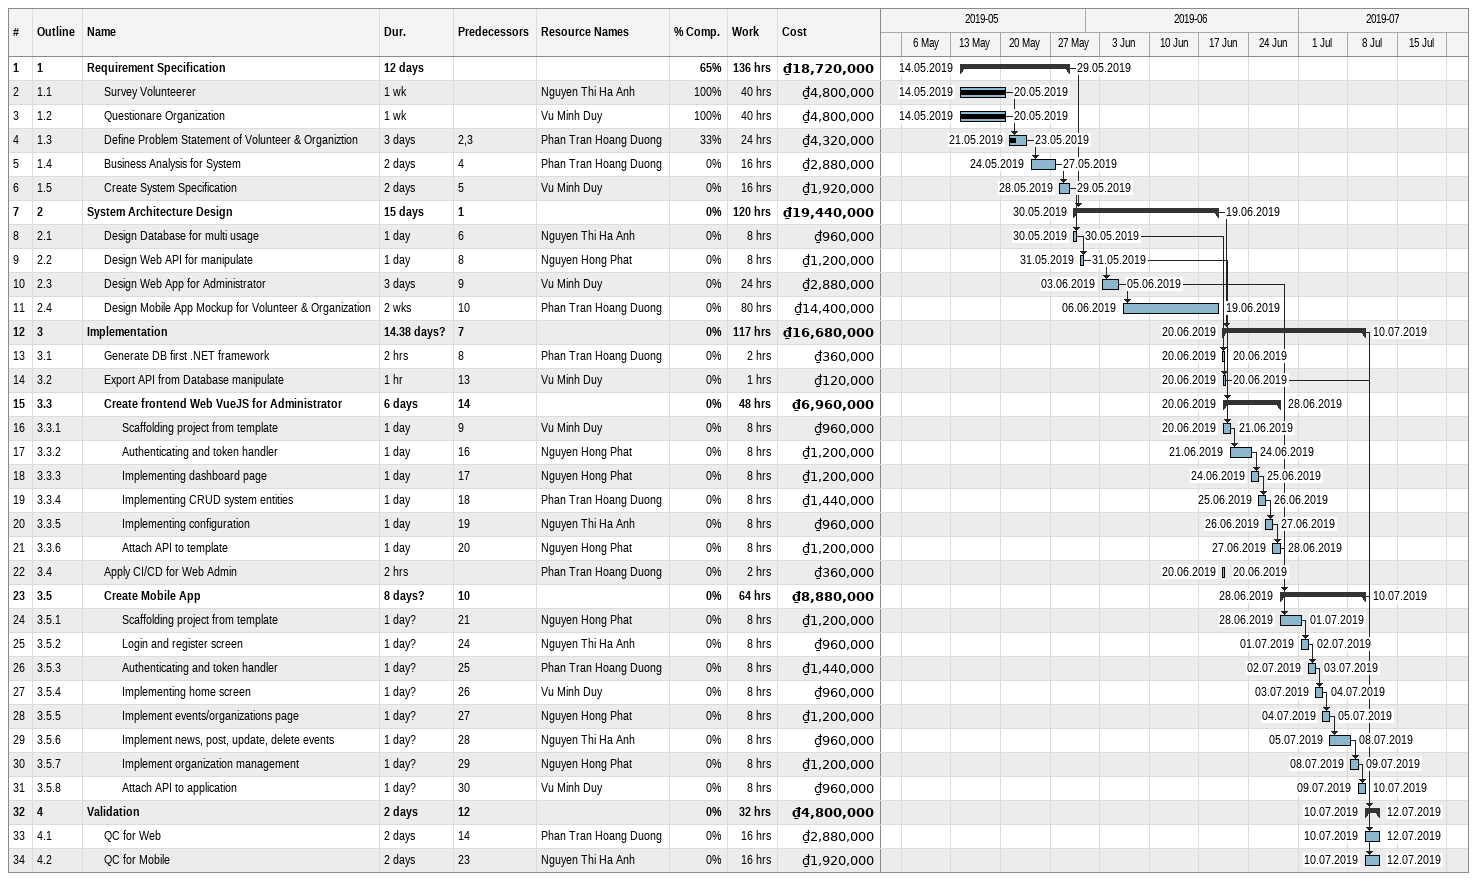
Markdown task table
| ID | WBS | Task | Duration | Start | Finish | Predecessors | Resources | % complete | Work (h) | Cost (₫) |
|---|---|---|---|---|---|---|---|---|---|---|
| 1 | 1 | **Requirement Specification** | 12d | 2019-05-14 | 2019-05-29 |  |  | 65 | 136 | 18720000 |
| 2 | 1.1 | Survey Volunteerer | 1w | 2019-05-14 | 2019-05-20 |  | Nguyen Thi Ha Anh | 100 | 40 | 4800000 |
| 3 | 1.2 | Questionare Organization | 1w | 2019-05-14 | 2019-05-20 |  | Vu Minh Duy | 100 | 40 | 4800000 |
| 4 | 1.3 | Define Problem Statement of Volunteer & Organiztion | 3d | 2019-05-21 | 2019-05-23 | 2, 3 | Phan Tran Hoang Duong | 33 | 24 | 4320000 |
| 5 | 1.4 | Business Analysis for System | 2d | 2019-05-24 | 2019-05-27 | 4 | Phan Tran Hoang Duong | 0 | 16 | 2880000 |
| 6 | 1.5 | Create System Specification | 2d | 2019-05-28 | 2019-05-29 | 5 | Vu Minh Duy | 0 | 16 | 1920000 |
| 7 | 2 | **System Architecture Design** | 15d | 2019-05-30 | 2019-06-19 | 1 |  | 0 | 120 | 19440000 |
| 8 | 2.1 | Design Database for multi usage | 1d | 2019-05-30 | 2019-05-30 | 6 | Nguyen Thi Ha Anh | 0 | 8 | 960000 |
| 9 | 2.2 | Design Web API for manipulate | 1d | 2019-05-31 | 2019-05-31 | 8 | Nguyen Hong Phat | 0 | 8 | 1200000 |
| 10 | 2.3 | Design Web App for Administrator | 3d | 2019-06-03 | 2019-06-05 | 9 | Vu Minh Duy | 0 | 24 | 2880000 |
| 11 | 2.4 | Design Mobile App Mockup for Volunteer & Organization | 2w | 2019-06-06 | 2019-06-19 | 10 | Phan Tran Hoang Duong | 0 | 80 | 14400000 |
| 12 | 3 | **Implementation** | 14.38d? | 2019-06-20 | 2019-07-10 | 7 |  | 0 | 117 | 16680000 |
| 13 | 3.1 | Generate DB first .NET framework | 2h | 2019-06-20 | 2019-06-20 | 8 | Phan Tran Hoang Duong | 0 | 2 | 360000 |
| 14 | 3.2 | Export API from Database manipulate | 1h | 2019-06-20 | 2019-06-20 | 13 | Vu Minh Duy | 0 | 1 | 120000 |
| 15 | 3.3 | **Create frontend Web VueJS for Administrator** | 6d | 2019-06-20 | 2019-06-28 | 14 |  | 0 | 48 | 6960000 |
| 16 | 3.3.1 | Scaffolding project from template | 1d | 2019-06-20 | 2019-06-21 | 9 | Vu Minh Duy | 0 | 8 | 960000 |
| 17 | 3.3.2 | Authenticating and token handler | 1d | 2019-06-21 | 2019-06-24 | 16 | Nguyen Hong Phat | 0 | 8 | 1200000 |
| 18 | 3.3.3 | Implementing dashboard page | 1d | 2019-06-24 | 2019-06-25 | 17 | Nguyen Hong Phat | 0 | 8 | 1200000 |
| 19 | 3.3.4 | Implementing CRUD system entities | 1d | 2019-06-25 | 2019-06-26 | 18 | Phan Tran Hoang Duong | 0 | 8 | 1440000 |
| 20 | 3.3.5 | Implementing configuration | 1d | 2019-06-26 | 2019-06-27 | 19 | Nguyen Thi Ha Anh | 0 | 8 | 960000 |
| 21 | 3.3.6 | Attach API to template | 1d | 2019-06-27 | 2019-06-28 | 20 | Nguyen Hong Phat | 0 | 8 | 1200000 |
| 22 | 3.4 | Apply CI/CD for Web Admin | 2h | 2019-06-20 | 2019-06-20 |  | Phan Tran Hoang Duong | 0 | 2 | 360000 |
| 23 | 3.5 | **Create Mobile App** | 8d? | 2019-06-28 | 2019-07-10 | 10 |  | 0 | 64 | 8880000 |
| 24 | 3.5.1 | Scaffolding project from template | 1d? | 2019-06-28 | 2019-07-01 | 21 | Nguyen Hong Phat | 0 | 8 | 1200000 |
| 25 | 3.5.2 | Login and register screen | 1d? | 2019-07-01 | 2019-07-02 | 24 | Nguyen Thi Ha Anh | 0 | 8 | 960000 |
| 26 | 3.5.3 | Authenticating and token handler | 1d? | 2019-07-02 | 2019-07-03 | 25 | Phan Tran Hoang Duong | 0 | 8 | 1440000 |
| 27 | 3.5.4 | Implementing home screen | 1d? | 2019-07-03 | 2019-07-04 | 26 | Vu Minh Duy | 0 | 8 | 960000 |
| 28 | 3.5.5 | Implement events/organizations page | 1d? | 2019-07-04 | 2019-07-05 | 27 | Nguyen Hong Phat | 0 | 8 | 1200000 |
| 29 | 3.5.6 | Implement news, post, update, delete events | 1d? | 2019-07-05 | 2019-07-08 | 28 | Nguyen Thi Ha Anh | 0 | 8 | 960000 |
| 30 | 3.5.7 | Implement organization management | 1d? | 2019-07-08 | 2019-07-09 | 29 | Nguyen Hong Phat | 0 | 8 | 1200000 |
| 31 | 3.5.8 | Attach API to application | 1d? | 2019-07-09 | 2019-07-10 | 30 | Vu Minh Duy | 0 | 8 | 960000 |
| 32 | 4 | **Validation** | 2d | 2019-07-10 | 2019-07-12 | 12 |  | 0 | 32 | 4800000 |
| 33 | 4.1 | QC for Web | 2d | 2019-07-10 | 2019-07-12 | 14 | Phan Tran Hoang Duong | 0 | 16 | 2880000 |
| 34 | 4.2 | QC for Mobile | 2d | 2019-07-10 | 2019-07-12 | 23 | Nguyen Thi Ha Anh | 0 | 16 | 1920000 |
